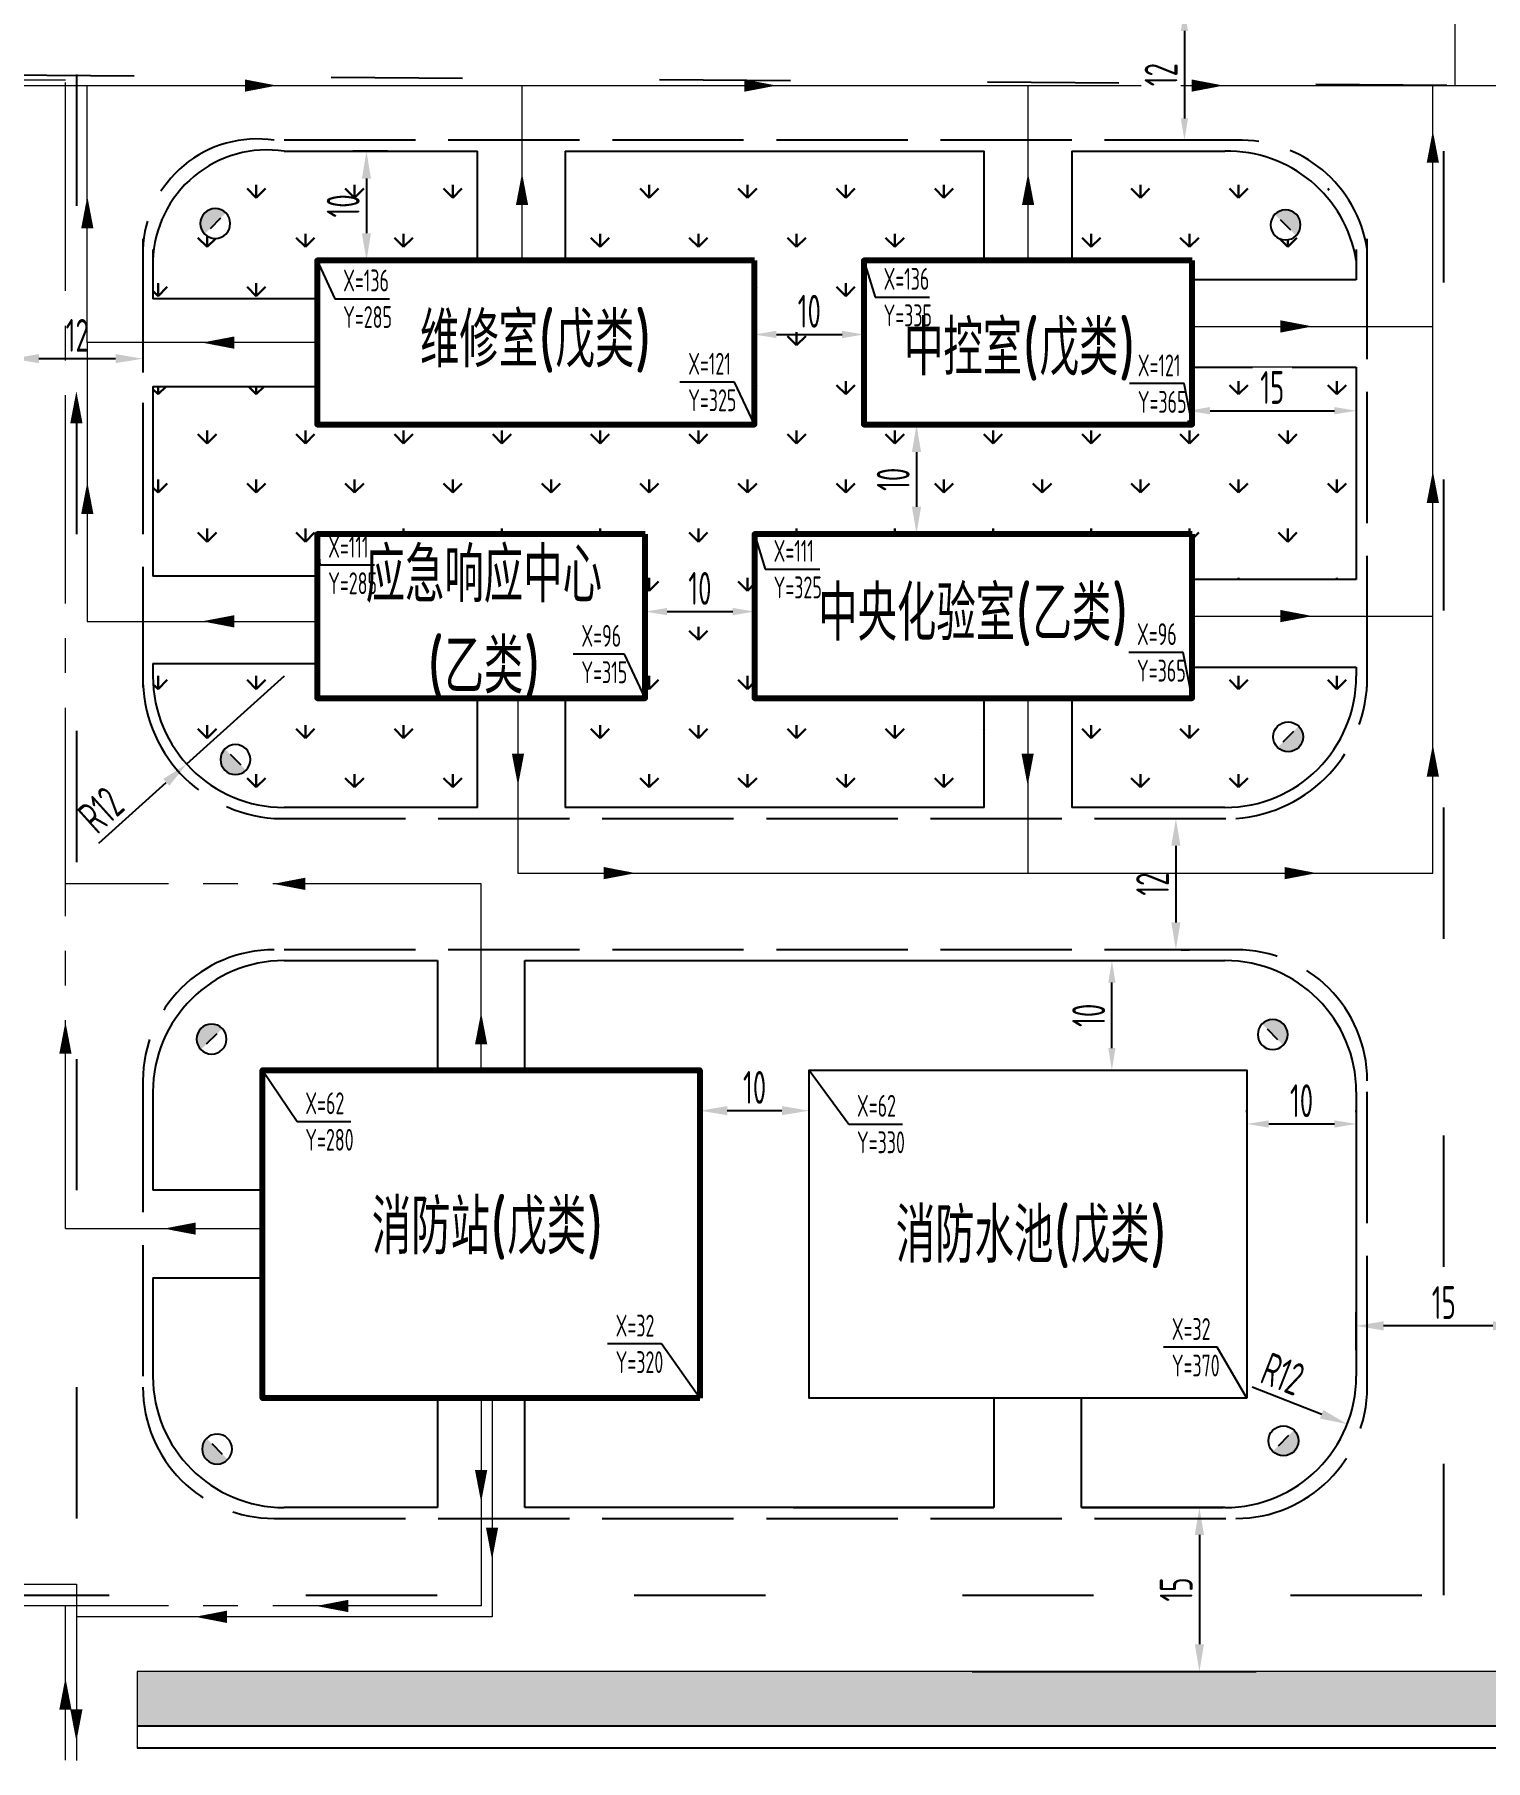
# Model space of a CAD drawing. Header units: millimetres. Extents: x 726 to 1568, y 625 to 1220.
# Drawn here: x 1152.1 to 1284.7, y 853.8 to 1011.6 of the extents above; entities that cross this region are included whole.
import ezdxf

# ---------------------------------------------------------------- set-up
doc = ezdxf.new("R2010")
doc.units = ezdxf.units.MM
for name, pattern in [('ACAD_ISO02W100', [15, 12, -3]), ('ACAD_ISO03W100', [30, 12, -18]), ('CENTER2', [28.575, 19.05, -3.175, 3.175, -3.175])]:
    doc.linetypes.add(name, pattern=pattern)
for name, color, linetype, lineweight in [('2-文本', 7, 'Continuous', 25), ('围墙', 204, 'Continuous', 25), ('图框与标题栏', 7, 'Continuous', 25), ('坐标标注', 7, 'Continuous', 25), ('建筑外围', 7, 'Continuous', 20), ('建筑设施', 134, 'Continuous', 80), ('水池', 5, 'Continuous', 25), ('消防设施', 10, 'Continuous', 25), ('消防路线', 30, 'CENTER2', 20), ('绿化', 82, 'Continuous', 30), ('路中心线', 40, 'ACAD_ISO03W100', 25), ('逃生路线', 2, 'Continuous', 20), ('道路线', 7, 'ACAD_ISO02W100', 25), ('防火堤', 13, 'Continuous', 80)]:
    doc.layers.add(name, color=color, linetype=linetype, lineweight=lineweight)
doc.layers.add('文字', color=7, linetype='Continuous')
doc.styles.add('3-gbcbig', font='gbenor.shx', dxfattribs={"width": 0.7, "height": 3, "bigfont": 'gbcbig.shx'})
doc.styles.add('文字说明5', font='gbenor.shx', dxfattribs={"height": 5, "bigfont": 'gbcbig.shx'})
doc.styles.add('标识文字5', font='gbenor.shx', dxfattribs={"height": 5, "bigfont": 'gbcbig.shx'})
doc.dimstyles.new('gbcbig', dxfattribs={"dimtxt": 3, "dimasz": 2.5, "dimexe": 1.25, "dimexo": 0.625, "dimtad": 1, "dimdec": 0, "dimtxsty": '3-gbcbig', "dimcen": 2.5, "dimclrt": 256, "dimadec": 0, "dimazin": 0, "dimtfac": 1, "dimtdec": 0, "dimtmove": 0, "dimatfit": 3, "dimfxl": 0, "dimarcsym": 0})

# ---------------------------------------------------------------- blocks, each defined once
blk = doc.blocks.new('*D15')
at = {"layer": 'Defpoints', "color": 0, "lineweight": 25, "transparency": 16777216}
for p in [(1212.91, 913.24), (1212.91, 912.32), (1222.91, 912.32)]:
    blk.add_point(p, dxfattribs=at)
at = {"layer": '图框与标题栏', "color": 0, "lineweight": -2, "transparency": 16777216}
for p, q in [((1212.91, 912.94), (1212.91, 914.49)), ((1222.91, 912.94), (1222.91, 914.49)), ((1220.41, 913.24), (1215.41, 913.24))]:
    blk.add_line(p, q, dxfattribs=at)
at = {"layer": '图框与标题栏', "color": 0, "lineweight": 25, "transparency": 16777216}
for points in [[(1215.41, 913.66), (1215.41, 912.83), (1212.91, 913.24)], [(1220.41, 913.66), (1220.41, 912.83), (1222.91, 913.24)]]:
    blk.add_solid(points, dxfattribs=at)
at = {"layer": '图框与标题栏', "transparency": 16777216, "insert": (1217.91, 915.37), "char_height": 3, "attachment_point": 5, "style": '3-gbcbig'}
blk.add_mtext('10', dxfattribs=at)
blk = doc.blocks.new('*D19')
at = {"layer": 'Defpoints', "color": 0, "lineweight": 25, "transparency": 16777216}
for p in [(1255.53, 939.96), (1256.26, 927.96), (1256.42, 927.96)]:
    blk.add_point(p, dxfattribs=at)
at = {"layer": '图框与标题栏', "color": 0, "lineweight": -2, "transparency": 16777216}
for p, q in [((1256.16, 939.96), (1257.67, 939.96)), ((1256.42, 937.46), (1256.42, 930.46)), ((1256.89, 927.96), (1257.67, 927.96))]:
    blk.add_line(p, q, dxfattribs=at)
at = {"layer": '图框与标题栏', "color": 0, "lineweight": 25, "transparency": 16777216}
for points in [[(1256, 937.46), (1256.84, 937.46), (1256.42, 939.96)], [(1256, 930.46), (1256.84, 930.46), (1256.42, 927.96)]]:
    blk.add_solid(points, dxfattribs=at)
at = {"layer": '图框与标题栏', "transparency": 16777216, "insert": (1254.29, 933.96), "char_height": 3, "attachment_point": 5, "rotation": 90, "style": '3-gbcbig'}
blk.add_mtext('12', dxfattribs=at)
blk = doc.blocks.new('*D22')
at = {"layer": 'Defpoints', "color": 0, "lineweight": 25, "transparency": 16777216}
for p in [(1232.71, 975.96), (1232.71, 965.96), (1232.71, 965.96)]:
    blk.add_point(p, dxfattribs=at)
at = {"layer": '文字', "color": 0, "lineweight": -2, "transparency": 16777216}
for p, q in [((1232.08, 975.96), (1231.46, 975.96)), ((1232.71, 973.46), (1232.71, 968.46)), ((1232.08, 965.96), (1231.46, 965.96))]:
    blk.add_line(p, q, dxfattribs=at)
at = {"layer": '文字', "color": 0, "lineweight": 25, "transparency": 16777216}
for points in [[(1232.29, 973.46), (1233.13, 973.46), (1232.71, 975.96)], [(1232.29, 968.46), (1233.13, 968.46), (1232.71, 965.96)]]:
    blk.add_solid(points, dxfattribs=at)
at = {"layer": '文字', "transparency": 16777216, "insert": (1230.58, 970.96), "char_height": 3, "attachment_point": 5, "rotation": 90, "style": '3-gbcbig'}
blk.add_mtext('10', dxfattribs=at)
blk = doc.blocks.new('*D23')
at = {"layer": 'Defpoints', "color": 0, "lineweight": 25, "transparency": 16777216}
for p in [(1161.99, 990.15), (1149.99, 988.49), (1149.99, 981.99)]:
    blk.add_point(p, dxfattribs=at)
at = {"layer": '图框与标题栏', "color": 0, "lineweight": -2, "transparency": 16777216}
for p, q in [((1161.99, 989.53), (1161.99, 980.74)), ((1149.99, 987.86), (1149.99, 980.74)), ((1159.49, 981.99), (1152.49, 981.99))]:
    blk.add_line(p, q, dxfattribs=at)
at = {"layer": '图框与标题栏', "color": 0, "lineweight": 25, "transparency": 16777216}
for points in [[(1152.49, 982.41), (1152.49, 981.58), (1149.99, 981.99)], [(1159.49, 982.41), (1159.49, 981.58), (1161.99, 981.99)]]:
    blk.add_solid(points, dxfattribs=at)
at = {"layer": '图框与标题栏', "transparency": 16777216, "insert": (1155.99, 984.12), "char_height": 3, "attachment_point": 5, "style": '3-gbcbig'}
blk.add_mtext('12', dxfattribs=at)
blk = doc.blocks.new('*D24')
at = {"layer": 'Defpoints', "color": 0, "lineweight": 25, "transparency": 16777216}
for p in [(1257.46, 876.96), (1257.46, 861.96), (1258.57, 861.96)]:
    blk.add_point(p, dxfattribs=at)
at = {"layer": '图框与标题栏', "color": 0, "lineweight": -2, "transparency": 16777216}
for p, q in [((1258.08, 876.96), (1259.82, 876.96)), ((1258.57, 874.46), (1258.57, 864.46)), ((1258.08, 861.96), (1259.82, 861.96))]:
    blk.add_line(p, q, dxfattribs=at)
at = {"layer": '图框与标题栏', "color": 0, "lineweight": 25, "transparency": 16777216}
for points in [[(1258.15, 874.46), (1258.99, 874.46), (1258.57, 876.96)], [(1258.15, 864.46), (1258.99, 864.46), (1258.57, 861.96)]]:
    blk.add_solid(points, dxfattribs=at)
at = {"layer": '图框与标题栏', "transparency": 16777216, "insert": (1256.45, 869.46), "char_height": 3, "attachment_point": 5, "rotation": 90, "style": '3-gbcbig'}
blk.add_mtext('15', dxfattribs=at)
blk = doc.blocks.new('*D25')
at = {"layer": 'Defpoints', "color": 0, "lineweight": 25, "transparency": 16777216}
for p in [(1184.99, 1000.96), (1182.43, 990.96), (1184.99, 990.96)]:
    blk.add_point(p, dxfattribs=at)
at = {"layer": '图框与标题栏', "color": 0, "lineweight": -2, "transparency": 16777216}
for p, q in [((1184.36, 1000.96), (1181.18, 1000.96)), ((1182.43, 998.46), (1182.43, 993.46)), ((1184.36, 990.96), (1181.18, 990.96))]:
    blk.add_line(p, q, dxfattribs=at)
at = {"layer": '图框与标题栏', "color": 0, "lineweight": 25, "transparency": 16777216}
for points in [[(1182.01, 998.46), (1182.84, 998.46), (1182.43, 1000.96)], [(1182.01, 993.46), (1182.84, 993.46), (1182.43, 990.96)]]:
    blk.add_solid(points, dxfattribs=at)
at = {"layer": '图框与标题栏', "transparency": 16777216, "insert": (1180.3, 995.96), "char_height": 3, "attachment_point": 5, "rotation": 90, "style": '3-gbcbig'}
blk.add_mtext('10', dxfattribs=at)
blk = doc.blocks.new('*D38')
at = {"layer": 'Defpoints', "color": 0, "lineweight": 25, "transparency": 16777216}
for p in [(1272.91, 893.57), (1272.91, 890.71), (1287.91, 878.67)]:
    blk.add_point(p, dxfattribs=at)
at = {"layer": '建筑外围', "color": 0, "lineweight": -2, "transparency": 16777216}
for p, q in [((1272.91, 891.34), (1272.91, 894.82)), ((1287.91, 879.3), (1287.91, 894.82)), ((1285.41, 893.57), (1275.41, 893.57))]:
    blk.add_line(p, q, dxfattribs=at)
at = {"layer": '建筑外围', "color": 0, "lineweight": 25, "transparency": 16777216}
for points in [[(1275.41, 893.99), (1275.41, 893.15), (1272.91, 893.57)], [(1285.41, 893.99), (1285.41, 893.15), (1287.91, 893.57)]]:
    blk.add_solid(points, dxfattribs=at)
at = {"layer": '建筑外围', "transparency": 16777216, "insert": (1280.91, 895.7), "char_height": 3, "attachment_point": 5, "style": '3-gbcbig'}
blk.add_mtext('15', dxfattribs=at)
blk = doc.blocks.new('firemark')
at = {"layer": '消防设施'}
blk.add_hatch(color=256, dxfattribs=at).paths.add_polyline_path([(1443.56, 942.55, 0.199962), (1443.97, 941.57), (1444.93, 942.55), (1445.9, 943.52, 0.666719)])
blk.add_line((1444.45, 942.06), (1445.41, 943.03), dxfattribs=at)
blk.add_circle((1444.93, 942.55), 1.37, dxfattribs=at)
blk = doc.blocks.new('arrow')
at = {"layer": '消防路线'}
blk.add_lwpolyline([(1414.48, 875.5, 1.12, 0, 0), (1411.56, 875.5, 0, 0, 0)], format="xyseb", dxfattribs=at)
blk = doc.blocks.new('arrow2')
at = {"layer": '逃生路线'}
blk.add_lwpolyline([(1413.29, 1013.06, 1.12, 0, 0), (1410.36, 1013.06, 0, 0, 0)], format="xyseb", dxfattribs=at)
blk = doc.blocks.new('*D50')
at = {"layer": 'Defpoints', "color": 0, "lineweight": 25, "transparency": 16777216}
for p in [(1260.91, 888.96), (1272.08, 884.58)]:
    blk.add_point(p, dxfattribs=at)
at = {"layer": '图框与标题栏', "color": 0, "lineweight": -2, "transparency": 16777216}
blk.add_line((1263.39, 887.99), (1269.75, 885.49), dxfattribs=at)
at = {"layer": '图框与标题栏', "color": 0, "lineweight": 25, "transparency": 16777216}
blk.add_solid([(1269.9, 885.88), (1269.6, 885.1), (1272.08, 884.58)], dxfattribs=at)
at = {"layer": '图框与标题栏', "transparency": 16777216, "insert": (1266.19, 889.17), "char_height": 3, "attachment_point": 5, "rotation": 338.568, "style": '3-gbcbig'}
blk.add_mtext('R12', dxfattribs=at)
blk = doc.blocks.new('*D51')
at = {"layer": 'Defpoints', "color": 0, "lineweight": 25, "transparency": 16777216}
for p in [(1174.91, 952.96), (1165.99, 944.93)]:
    blk.add_point(p, dxfattribs=at)
at = {"layer": '图框与标题栏', "color": 0, "lineweight": -2, "transparency": 16777216}
for p, q in [((1174.91, 952.96), (1165.99, 944.93)), ((1157.96, 937.71), (1164.13, 943.26))]:
    blk.add_line(p, q, dxfattribs=at)
at = {"layer": '图框与标题栏', "color": 0, "lineweight": 25, "transparency": 16777216}
blk.add_solid([(1163.85, 943.57), (1164.41, 942.95), (1165.99, 944.93)], dxfattribs=at)
at = {"layer": '图框与标题栏', "transparency": 16777216, "insert": (1158.15, 940.73), "char_height": 3, "attachment_point": 5, "rotation": 41.9899, "style": '3-gbcbig'}
blk.add_mtext('R12', dxfattribs=at)
blk = doc.blocks.new('*U96')
at = {"color": 0, "lineweight": 25}
blk.add_line((0, 0), (4.99, 0), dxfattribs=at)
at = {"lineweight": 25, "char_height": 2, "style": '3-gbcbig'}
for s, insert, attachment_point in [(' X=136', (0, 0.67), 7), (' Y=285', (0, -0.67), 1)]:
    blk.add_mtext(s, dxfattribs=dict(at, insert=insert, attachment_point=attachment_point))
blk = doc.blocks.new('*U97')
at = {"color": 0, "lineweight": 25}
blk.add_line((0, 0), (-4.99, 0), dxfattribs=at)
at = {"lineweight": 25, "char_height": 2, "style": '3-gbcbig'}
for s, insert, attachment_point in [(' X=121', (-4.99, 0.67), 7), (' Y=325', (-4.99, -0.67), 1)]:
    blk.add_mtext(s, dxfattribs=dict(at, insert=insert, attachment_point=attachment_point))
blk = doc.blocks.new('*U98')
at = {"color": 0, "lineweight": 25}
blk.add_line((0, 0), (4.96, 0), dxfattribs=at)
at = {"lineweight": 25, "char_height": 2, "style": '3-gbcbig'}
for s, insert, attachment_point in [(' X=136', (0, 0.67), 7), (' Y=335', (0, -0.67), 1)]:
    blk.add_mtext(s, dxfattribs=dict(at, insert=insert, attachment_point=attachment_point))
blk = doc.blocks.new('*U99')
at = {"color": 0, "lineweight": 25}
blk.add_line((0, 0), (-4.99, 0), dxfattribs=at)
at = {"lineweight": 25, "char_height": 2, "style": '3-gbcbig'}
for s, insert, attachment_point in [(' X=121', (-4.99, 0.67), 7), (' Y=365', (-4.99, -0.67), 1)]:
    blk.add_mtext(s, dxfattribs=dict(at, insert=insert, attachment_point=attachment_point))
blk = doc.blocks.new('*U100')
at = {"color": 0, "lineweight": 25}
blk.add_line((0, 0), (4.99, 0), dxfattribs=at)
at = {"lineweight": 25, "char_height": 2, "style": '3-gbcbig'}
for s, insert, attachment_point in [(' X=111', (0, 0.67), 7), (' Y=325', (0, -0.67), 1)]:
    blk.add_mtext(s, dxfattribs=dict(at, insert=insert, attachment_point=attachment_point))
blk = doc.blocks.new('*U101')
at = {"color": 0, "lineweight": 25}
blk.add_line((0, 0), (-4.99, 0), dxfattribs=at)
at = {"lineweight": 25, "char_height": 2, "style": '3-gbcbig'}
for s, insert, attachment_point in [(' X=96', (-4.99, 0.67), 7), (' Y=365', (-4.99, -0.67), 1)]:
    blk.add_mtext(s, dxfattribs=dict(at, insert=insert, attachment_point=attachment_point))
blk = doc.blocks.new('*U102')
at = {"color": 0, "lineweight": 25}
blk.add_line((0, 0), (4.99, 0), dxfattribs=at)
at = {"lineweight": 25, "char_height": 2, "style": '3-gbcbig'}
for s, insert, attachment_point in [(' X=111', (0, 0.67), 7), (' Y=285', (0, -0.67), 1)]:
    blk.add_mtext(s, dxfattribs=dict(at, insert=insert, attachment_point=attachment_point))
blk = doc.blocks.new('*U103')
at = {"color": 0, "lineweight": 25}
blk.add_line((0, 0), (-4.71, 0), dxfattribs=at)
at = {"lineweight": 25, "char_height": 2, "style": '3-gbcbig'}
for s, insert, attachment_point in [(' X=96', (-4.71, 0.67), 7), (' Y=315', (-4.71, -0.67), 1)]:
    blk.add_mtext(s, dxfattribs=dict(at, insert=insert, attachment_point=attachment_point))
blk = doc.blocks.new('*U104')
at = {"color": 0, "lineweight": 25}
blk.add_line((0, 0), (4.91, 0), dxfattribs=at)
at = {"lineweight": 25, "char_height": 2, "style": '3-gbcbig'}
for s, insert, attachment_point in [(' X=62', (0, 0.67), 7), (' Y=280', (0, -0.67), 1)]:
    blk.add_mtext(s, dxfattribs=dict(at, insert=insert, attachment_point=attachment_point))
blk = doc.blocks.new('*U105')
at = {"color": 0, "lineweight": 25}
blk.add_line((0, 0), (-4.94, 0), dxfattribs=at)
at = {"lineweight": 25, "char_height": 2, "style": '3-gbcbig'}
for s, insert, attachment_point in [(' X=32', (-4.94, 0.67), 7), (' Y=320', (-4.94, -0.67), 1)]:
    blk.add_mtext(s, dxfattribs=dict(at, insert=insert, attachment_point=attachment_point))
blk = doc.blocks.new('*U106')
at = {"color": 0, "lineweight": 25}
blk.add_line((0, 0), (4.91, 0), dxfattribs=at)
at = {"lineweight": 25, "char_height": 2, "style": '3-gbcbig'}
for s, insert, attachment_point in [(' X=62', (0, 0.67), 7), (' Y=330', (0, -0.67), 1)]:
    blk.add_mtext(s, dxfattribs=dict(at, insert=insert, attachment_point=attachment_point))
blk = doc.blocks.new('*U107')
at = {"color": 0, "lineweight": 25}
blk.add_line((0, 0), (-4.91, 0), dxfattribs=at)
at = {"lineweight": 25, "char_height": 2, "style": '3-gbcbig'}
for s, insert, attachment_point in [(' X=32', (-4.91, 0.67), 7), (' Y=370', (-4.91, -0.67), 1)]:
    blk.add_mtext(s, dxfattribs=dict(at, insert=insert, attachment_point=attachment_point))
blk = doc.blocks.new('*D321')
at = {"layer": '2-文本', "color": 0, "lineweight": -2, "transparency": 16777216}
for p, q in [((1249.2, 926.96), (1251.82, 926.96)), ((1250.57, 918.96), (1250.57, 924.96)), ((1249.2, 916.96), (1251.82, 916.96))]:
    blk.add_line(p, q, dxfattribs=at)
at = {"layer": '2-文本', "color": 0, "lineweight": 25, "transparency": 16777216}
for points in [[(1250.24, 924.96), (1250.9, 924.96), (1250.57, 926.96)], [(1250.24, 918.96), (1250.9, 918.96), (1250.57, 916.96)]]:
    blk.add_solid(points, dxfattribs=at)
at = {"layer": 'Defpoints', "color": 0, "lineweight": 25, "transparency": 16777216}
for p in [(1247.7, 926.96), (1250.57, 926.96), (1247.7, 916.96)]:
    blk.add_point(p, dxfattribs=at)
at = {"layer": '2-文本', "lineweight": 25, "transparency": 16777216, "insert": (1248.45, 921.96), "char_height": 3, "attachment_point": 5, "rotation": 90, "style": '3-gbcbig', "bg_fill": 3, "box_fill_scale": 1.1, "bg_fill_color": 256, "bg_fill_true_color": 13158600, "bg_fill_transparency": 0}
blk.add_mtext('10', dxfattribs=at)
blk = doc.blocks.new('_None')
blk = doc.blocks.new('*D322')
at = {"layer": '2-文本', "color": 0, "lineweight": -2, "transparency": 16777216}
for p, q in [((1262.91, 913.11), (1262.91, 913.28)), ((1272.91, 913.11), (1272.91, 913.28)), ((1264.91, 912.03), (1270.91, 912.03))]:
    blk.add_line(p, q, dxfattribs=at)
at = {"layer": '2-文本', "color": 0, "lineweight": 25, "transparency": 16777216}
for points in [[(1264.91, 912.36), (1264.91, 911.69), (1262.91, 912.03)], [(1270.91, 912.36), (1270.91, 911.69), (1272.91, 912.03)]]:
    blk.add_solid(points, dxfattribs=at)
at = {"layer": 'Defpoints', "color": 0, "lineweight": 25, "transparency": 16777216}
for p in [(1262.91, 911.61), (1272.91, 912.03), (1272.91, 911.61)]:
    blk.add_point(p, dxfattribs=at)
at = {"layer": '2-文本', "lineweight": 25, "transparency": 16777216, "insert": (1267.91, 914.15), "char_height": 3, "attachment_point": 5, "style": '3-gbcbig', "bg_fill": 3, "box_fill_scale": 1.1, "bg_fill_color": 256, "bg_fill_true_color": 13158600, "bg_fill_transparency": 0}
blk.add_mtext('10', dxfattribs=at)
blk = doc.blocks.new('*D323')
at = {"layer": '2-文本', "color": 0, "lineweight": -2, "transparency": 16777216}
for p, q in [((1256.3, 1013.96), (1255.95, 1013.96)), ((1257.2, 1011.96), (1257.2, 1003.96)), ((1256.3, 1001.96), (1255.95, 1001.96))]:
    blk.add_line(p, q, dxfattribs=at)
at = {"layer": '2-文本', "color": 0, "lineweight": 25, "transparency": 16777216}
for points in [[(1256.87, 1011.96), (1257.53, 1011.96), (1257.2, 1013.96)], [(1256.87, 1003.96), (1257.53, 1003.96), (1257.2, 1001.96)]]:
    blk.add_solid(points, dxfattribs=at)
at = {"layer": 'Defpoints', "color": 0, "lineweight": 25, "transparency": 16777216}
for p in [(1257.8, 1013.96), (1257.2, 1001.96), (1257.8, 1001.96)]:
    blk.add_point(p, dxfattribs=at)
at = {"layer": '2-文本', "lineweight": 25, "transparency": 16777216, "insert": (1255.07, 1007.96), "char_height": 3, "attachment_point": 5, "rotation": 90, "style": '3-gbcbig', "bg_fill": 3, "box_fill_scale": 1.1, "bg_fill_color": 256, "bg_fill_true_color": 13158600, "bg_fill_transparency": 0}
blk.add_mtext('12', dxfattribs=at)
blk = doc.blocks.new('*D336')
at = {"layer": '2-文本', "color": 0, "lineweight": -2, "transparency": 16777216}
for p, q in [((1217.91, 984.96), (1217.91, 985.45)), ((1227.91, 984.96), (1227.91, 985.45)), ((1219.91, 984.2), (1225.91, 984.2))]:
    blk.add_line(p, q, dxfattribs=at)
at = {"layer": '2-文本', "color": 0, "lineweight": 25, "transparency": 16777216}
for points in [[(1219.91, 984.54), (1219.91, 983.87), (1217.91, 984.2)], [(1225.91, 984.54), (1225.91, 983.87), (1227.91, 984.2)]]:
    blk.add_solid(points, dxfattribs=at)
at = {"layer": 'Defpoints', "color": 0, "lineweight": 25, "transparency": 16777216}
for p in [(1217.91, 983.46), (1227.91, 984.2), (1227.91, 983.46)]:
    blk.add_point(p, dxfattribs=at)
at = {"layer": '2-文本', "lineweight": 25, "transparency": 16777216, "insert": (1222.91, 986.33), "char_height": 3, "attachment_point": 5, "style": '3-gbcbig', "bg_fill": 3, "box_fill_scale": 1.1, "bg_fill_color": 256, "bg_fill_true_color": 13158600, "bg_fill_transparency": 0}
blk.add_mtext('10', dxfattribs=at)
blk = doc.blocks.new('*D337')
at = {"layer": '2-文本', "color": 0, "lineweight": -2, "transparency": 16777216}
for p, q in [((1207.91, 959.96), (1207.91, 960.12)), ((1217.91, 959.96), (1217.91, 960.12)), ((1209.91, 958.87), (1215.91, 958.87))]:
    blk.add_line(p, q, dxfattribs=at)
at = {"layer": '2-文本', "color": 0, "lineweight": 25, "transparency": 16777216}
for points in [[(1209.91, 959.2), (1209.91, 958.54), (1207.91, 958.87)], [(1215.91, 959.2), (1215.91, 958.54), (1217.91, 958.87)]]:
    blk.add_solid(points, dxfattribs=at)
at = {"layer": 'Defpoints', "color": 0, "lineweight": 25, "transparency": 16777216}
for p in [(1207.91, 958.46), (1217.91, 958.87), (1217.91, 958.46)]:
    blk.add_point(p, dxfattribs=at)
at = {"layer": '2-文本', "lineweight": 25, "transparency": 16777216, "insert": (1212.91, 960.99), "char_height": 3, "attachment_point": 5, "style": '3-gbcbig', "bg_fill": 3, "box_fill_scale": 1.1, "bg_fill_color": 256, "bg_fill_true_color": 13158600, "bg_fill_transparency": 0}
blk.add_mtext('10', dxfattribs=at)
blk = doc.blocks.new('*D338')
at = {"layer": '2-文本', "color": 0, "lineweight": -2, "transparency": 16777216}
for p, q in [((1259.54, 977.23), (1270.91, 977.23)), ((1257.54, 976.34), (1257.54, 975.98)), ((1272.91, 976.34), (1272.91, 975.98))]:
    blk.add_line(p, q, dxfattribs=at)
at = {"layer": '2-文本', "color": 0, "lineweight": 25, "transparency": 16777216}
for points in [[(1259.54, 977.57), (1259.54, 976.9), (1257.54, 977.23)], [(1270.91, 977.57), (1270.91, 976.9), (1272.91, 977.23)]]:
    blk.add_solid(points, dxfattribs=at)
at = {"layer": 'Defpoints', "color": 0, "lineweight": 25, "transparency": 16777216}
for p in [(1257.54, 977.84), (1272.91, 977.84), (1272.91, 977.23)]:
    blk.add_point(p, dxfattribs=at)
at = {"layer": '2-文本', "lineweight": 25, "transparency": 16777216, "insert": (1265.23, 979.36), "char_height": 3, "attachment_point": 5, "style": '3-gbcbig', "bg_fill": 3, "box_fill_scale": 1.1, "bg_fill_color": 256, "bg_fill_true_color": 13158600, "bg_fill_transparency": 0}
blk.add_mtext('15', dxfattribs=at)

msp = doc.modelspace()

# ---------------------------------------------------------------- hatches: boundary and pattern name
at = {"layer": '消防设施'}
for points in [[(1268.05, 947.42, 0.199962), (1267.65, 948.4), (1266.68, 947.42), (1265.72, 946.45, 0.666719)], [(1267.62, 883.06, 0.199962), (1267.21, 884.03), (1266.25, 883.06), (1265.28, 882.09, 0.666719)]]:
    msp.add_hatch(color=256, dxfattribs=at).paths.add_polyline_path(points)
at = {"layer": '绿化'}
h = msp.add_hatch(dxfattribs=at)
h.set_pattern_fill('GRASS', color=256, scale=0.15)
h.set_pattern_definition([(90, (-57.9417, 17.8416), (-2.694077, 2.694077), [0.714375, -4.673779]), (45, (-57.9417, 17.8416), (-2.694077, 2.694077), [0.714375, -3.095625]), (135, (-57.9417, 17.8416), (-2.694077, -2.694077), [0.714375, -3.095625])])
h.paths.add_polyline_path([(1292.91, 1109.96), (1161.91, 1109.96), (1161.91, 1104.96), (1287.91, 1104.96), (1287.91, 1013.96), (1289.52, 1013.96), (1289.52, 1018.96), (1292.91, 1018.96)])
h.paths.add_polyline_path([(1287.91, 861.96), (1161.47, 861.96), (1161.47, 856.96), (1292.91, 856.96), (1292.91, 1001.96), (1287.91, 1001.96)])
h.paths.add_polyline_path([(1149.91, 1104.96), (1149.91, 1106.96), (1144.52, 1106.96), (1144.52, 1109.96), (894.9, 1109.96), (894.9, 1019.19), (898.34, 1019.19), (898.34, 1013.36), (899.9, 1013.36), (899.9, 1104.96)])
h.paths.add_polyline_path([(899.9, 1002.45), (894.9, 1002.45), (894.9, 856.96), (1028.64, 856.96), (1028.64, 860.8), (1034.08, 860.8), (1034.08, 861.96), (899.9, 861.96)])
h.paths.add_polyline_path([(1046.07, 861.96), (1046.07, 856.96), (1144.03, 856.96), (1144.03, 860.8), (1149.47, 860.8), (1149.47, 861.96)])
h.paths.add_polyline_path([(1287.42, 1014.09), (1294.87, 1014.09), (1294.87, 1018.54), (1287.42, 1018.54)], flags=9)
h.paths.add_polyline_path([(1141.95, 1107.22), (1149.4, 1107.22), (1149.4, 1111.67), (1141.95, 1111.67)], flags=9)
h.paths.add_polyline_path([(1026.69, 855.68), (1034.15, 855.68), (1034.15, 860.13), (1026.69, 860.13)], flags=9)
h.paths.add_polyline_path([(1142.09, 855.68), (1149.54, 855.68), (1149.54, 860.13), (1142.09, 860.13)], flags=9)
h = msp.add_hatch(dxfattribs=at)
h.set_pattern_fill('GRASS', color=256, scale=0.25)
h.set_pattern_definition([(90, (-57.9417, 17.8416), (-4.490128, 4.490128), [1.190625, -7.78963]), (45, (-57.942, 17.8416), (-4.490128, 4.490128), [1.190625, -5.159375]), (135, (-57.942, 17.8416), (-4.490128, -4.490128), [1.190625, -5.159375])])
h.paths.add_polyline_path([(1246.91, 1000.96), (1260.91, 1000.96, -0.450014), (1272.91, 990.96), (1272.91, 989.21), (1257.91, 989.21), (1257.91, 990.96), (1246.91, 990.96)])
h.paths.add_polyline_path([(1267.82, 994.22, 1), (1265.08, 994.22, 1)], flags=16)
h.paths.add_polyline_path([(1200.59, 1000.96), (1238.91, 1000.96), (1238.91, 990.96), (1227.91, 990.96), (1227.91, 975.96), (1257.91, 975.96), (1257.91, 981.21), (1272.91, 981.21), (1272.91, 970.46), (1272.91, 961.8), (1257.91, 961.8), (1257.91, 965.96), (1217.91, 965.96), (1217.91, 950.96), (1238.91, 950.96), (1238.91, 940.96), (1200.59, 940.96), (1200.59, 950.96), (1207.91, 950.96), (1207.91, 965.96), (1177.91, 965.96), (1177.91, 962.12), (1162.91, 962.12), (1162.91, 979.46), (1177.91, 979.46), (1177.91, 975.96), (1217.91, 975.96), (1217.91, 990.96), (1200.59, 990.96)])
h.paths.add_polyline_path([(1174.91, 1000.96), (1188.91, 1000.96), (1192.59, 1000.96), (1192.59, 990.96), (1177.91, 990.96), (1177.91, 987.46), (1162.91, 987.46), (1162.91, 990.96, -0.450014)])
h.paths.add_polyline_path([(1169.98, 994.35, 1), (1167.24, 994.35, 1)], flags=16)
h.paths.add_polyline_path([(1162.91, 953.68), (1162.91, 954.12), (1177.91, 954.12), (1177.91, 950.96), (1192.59, 950.96), (1192.59, 940.96), (1174.91, 940.96, -0.390984)])
h.paths.add_polyline_path([(1169.08, 945.34, 1), (1171.82, 945.34, 1)], flags=16)
h.paths.add_polyline_path([(1246.91, 950.96), (1257.91, 950.96), (1257.91, 953.8), (1272.91, 953.8), (1272.91, 953.68, -0.390984), (1260.91, 940.96), (1246.91, 940.96)])
h.paths.add_polyline_path([(1265.31, 947.42, 1), (1268.05, 947.42, 1)], flags=16)

# ---------------------------------------------------------------- linework, layer by layer
at = {"layer": '围墙'}
for p, q in [((1292.91, 856.96), (1161.47, 856.96)), ((1294.91, 854.96), (1161.47, 854.96))]:
    msp.add_line(p, q, dxfattribs=at)
at = {"layer": '图框与标题栏'}
for p, q in [((1174.91, 1000.96), (1188.91, 1000.96)), ((1187.77, 1000.96), (1192.59, 1000.96)), ((1192.59, 990.96), (1192.59, 1000.96)), ((1200.59, 1000.96), (1200.59, 990.96)), ((1200.59, 1000.96), (1238.91, 1000.96)), ((1238.91, 990.96), (1238.91, 1000.96)), ((1246.91, 1000.96), (1260.91, 1000.96)), ((1246.91, 1000.96), (1246.91, 990.96)), ((1162.91, 991.96), (1162.91, 987.46)), ((1272.91, 991.96), (1272.91, 989.21)), ((1272.91, 989.21), (1257.91, 989.21)), ((1177.91, 987.46), (1162.91, 987.46)), ((1257.91, 981.21), (1272.91, 981.21)), ((1272.91, 981.21), (1272.91, 970.46)), ((1162.91, 979.46), (1177.91, 979.46)), ((1162.91, 979.46), (1162.91, 962.12)), ((1197.91, 975.96), (1177.91, 975.96)), ((1272.91, 970.46), (1272.91, 961.8)), ((1177.91, 962.12), (1162.91, 962.12)), ((1272.91, 961.8), (1257.91, 961.8)), ((1162.91, 954.12), (1177.91, 954.12)), ((1162.91, 954.12), (1162.91, 952.96)), ((1257.91, 953.8), (1272.91, 953.8)), ((1272.91, 953.8), (1272.91, 952.96)), ((1192.59, 940.96), (1192.59, 950.96)), ((1200.59, 950.96), (1200.59, 940.96)), ((1237.91, 950.96), (1217.91, 950.96)), ((1238.91, 940.96), (1238.91, 950.96)), ((1246.91, 950.96), (1246.91, 940.96)), ((1192.59, 940.96), (1174.91, 940.96)), ((1238.91, 940.96), (1200.59, 940.96)), ((1260.91, 940.96), (1246.91, 940.96)), ((1174.91, 926.96), (1188.91, 926.96)), ((1188.91, 926.96), (1188.91, 916.96)), ((1196.91, 916.96), (1196.91, 926.96)), ((1196.91, 926.96), (1260.91, 926.96)), ((1162.91, 914.96), (1162.91, 905.96)), ((1272.91, 914.96), (1272.91, 888.96)), ((1172.91, 905.96), (1162.91, 905.96)), ((1162.91, 897.96), (1172.91, 897.96)), ((1162.91, 897.96), (1162.91, 888.96)), ((1188.91, 886.96), (1188.91, 876.96)), ((1196.91, 876.96), (1196.91, 886.96)), ((1239.79, 886.96), (1239.79, 876.96)), ((1247.79, 876.96), (1247.79, 886.96)), ((1188.91, 876.96), (1174.9, 876.96)), ((1239.79, 876.96), (1196.91, 876.96)), ((1221.45, 876.96), (1239.79, 876.96)), ((1260.91, 876.96), (1247.79, 876.96)), ((1247.79, 876.96), (1260.75, 876.96)), ((1237.79, 861.96), (1263.75, 861.96))]:
    msp.add_line(p, q, dxfattribs=at)
for centre, radius, start, end in [((1173.34, 990.64), 10.44, 81.3488, 178.2624), ((1261.17, 989.08), 11.88, 9.1094, 91.2794), ((1174.91, 952.96), 12, 180, 270), ((1260.91, 952.96), 12, 270, 0), ((1174.91, 914.96), 12, 90, 180), ((1260.91, 914.96), 12, 0, 90), ((1174.91, 888.96), 12, 180, 270), ((1260.91, 888.96), 12, 270, 0)]:
    msp.add_arc(centre, radius, start, end, dxfattribs=at)
at = {"layer": '建筑外围'}
for p, q in [((1287.91, 861.96), (1161.47, 861.96)), ((1161.47, 861.96), (1161.47, 854.96))]:
    msp.add_line(p, q, dxfattribs=at)
at = {"layer": '建筑设施'}
for points in [[(1217.91, 990.96), (1177.91, 990.96), (1177.91, 975.96), (1217.91, 975.96)], [(1257.91, 990.96), (1227.91, 990.96), (1227.91, 975.96), (1257.91, 975.96)], [(1207.91, 965.96), (1177.91, 965.96), (1177.91, 950.96), (1207.91, 950.96)], [(1257.91, 965.96), (1217.91, 965.96), (1217.91, 950.96), (1257.91, 950.96)]]:
    msp.add_lwpolyline(points, close=True, dxfattribs=at)
at = {"layer": '水池'}
msp.add_lwpolyline([(1262.91, 886.96), (1222.91, 886.96), (1222.91, 916.96), (1262.91, 916.96)], close=True, dxfattribs=at)
at = {"layer": '消防设施'}
for p, q in [((1267.16, 947.91), (1266.2, 946.94)), ((1266.73, 883.55), (1265.77, 882.57))]:
    msp.add_line(p, q, dxfattribs=at)
for centre in [(1266.68, 947.42), (1266.25, 883.06)]:
    msp.add_circle(centre, 1.37, dxfattribs=at)
at = {"layer": '消防路线'}
for p, q in [((1154.91, 1007.46), (918.44, 1007.46)), ((1154.91, 902.46), (1154.91, 1007.46)), ((1192.91, 933.98), (1154.91, 933.98)), ((1192.91, 916.96), (1192.91, 933.98)), ((1154.91, 902.46), (1172.91, 902.46)), ((1154.91, 853.86), (1154.91, 867.96))]:
    msp.add_line(p, q, dxfattribs=at)
msp.add_lwpolyline([(1192.91, 886.96), (1192.91, 867.96), (1038.91, 867.96), (1038.91, 1007.46)], dxfattribs=at)
at = {"layer": '路中心线'}
for p, q in [((1155.91, 1097.96), (1155.91, 868.96)), ((1280.91, 868.96), (1280.91, 1097.96)), ((1281.2, 1006.98), (885.89, 1009.76)), ((906.9, 868.96), (1280.91, 868.96))]:
    msp.add_line(p, q, dxfattribs=at)
at = {"layer": '逃生路线'}
for p, q in [((1281.91, 1037.46), (1281.91, 1006.96)), ((1078.15, 1006.96), (1296.03, 1006.96)), ((1156.91, 983.46), (1156.91, 1006.96)), ((1196.65, 990.96), (1196.65, 1006.96)), ((1242.91, 990.96), (1242.91, 1006.96)), ((1279.91, 958.46), (1279.91, 1006.96)), ((1257.91, 984.94), (1279.91, 984.94)), ((1177.91, 983.46), (1156.91, 983.46)), ((1156.91, 983.46), (1156.91, 957.97)), ((1156.91, 957.97), (1177.91, 957.97)), ((1257.91, 958.46), (1279.91, 958.46)), ((1279.91, 934.96), (1279.91, 958.46)), ((1196.28, 950.96), (1196.28, 934.96)), ((1242.88, 950.96), (1242.88, 934.96)), ((1196.28, 934.96), (1279.91, 934.96)), ((1193.91, 886.96), (1193.91, 866.97)), ((1119.85, 869.96), (1155.91, 869.96)), ((1155.91, 869.96), (1155.91, 853.83)), ((1193.91, 866.97), (1155.91, 866.97))]:
    msp.add_line(p, q, dxfattribs=at)
at = {"layer": '道路线'}
for p, q in [((1261.91, 1001.96), (1173.99, 1001.96)), ((1161.99, 992.96), (1161.99, 951.96)), ((1273.91, 951.96), (1273.91, 992.96)), ((1173.99, 939.96), (1261.91, 939.96)), ((1261.91, 927.96), (1173.99, 927.96)), ((1161.99, 915.96), (1161.99, 887.96)), ((1273.91, 887.96), (1273.91, 915.96)), ((1173.99, 875.96), (1261.91, 875.96))]:
    msp.add_line(p, q, dxfattribs=at)
for centre, radius, start, end in [((1172.42, 991.64), 10.44, 81.3488, 178.2624), ((1262.29, 990.22), 11.75, 8.5322, 91.8567), ((1174.88, 952.82), 12.89, 179.3708, 266.0479), ((1261.02, 952.82), 12.89, 273.9521, 0.6292), ((1173.99, 915.96), 12, 90, 180), ((1261.91, 915.96), 12, 0, 90), ((1173.99, 887.96), 12, 180, 270), ((1261.91, 887.96), 12, 270, 0)]:
    msp.add_arc(centre, radius, start, end, dxfattribs=at)
at = {"layer": '防火堤'}
msp.add_lwpolyline([(1212.91, 886.96), (1172.91, 886.96), (1172.91, 916.96), (1212.91, 916.96)], close=True, dxfattribs=at)

# ---------------------------------------------------------------- block references
at = {"layer": '坐标标注', "lineweight": 25}
for name, p in [('*U96', (1179.54, 987.47)), ('*U98', (1228.94, 987.62)), ('*U97', (1216.07, 979.86)), ('*U99', (1257.17, 979.71)), ('*U102', (1178.17, 963.13)), ('*U100', (1218.89, 962.75)), ('*U101', (1257.1, 955.14)), ('*U103', (1206.03, 954.99)), ('*U104', (1176.08, 912.25)), ('*U106', (1226.51, 912.02)), ('*U105', (1209.39, 891.92)), ('*U107', (1260.2, 891.61))]:
    msp.add_blockref(name, p, dxfattribs=at)
at = {"layer": '建筑外围', "xscale": -1}
for p, rotation in [((2111.16, 2439.28), 90), ((-274.48, 1887.89), 180), ((2110.82, 2364.72), 90), ((-276.16, 1824.86), 180)]:
    msp.add_blockref('firemark', p, dxfattribs=dict(at, rotation=rotation))
for p in [(2711.38, 51.67), (2710.2, -22.35)]:
    msp.add_blockref('firemark', p, dxfattribs=at)
at = {"layer": '消防路线', "xscale": -1}
for p, rotation in [((2031.41, 2390.57), 90), ((-237.65, 1809.48), 180), ((2030.41, 2332.93), 90), ((2068.41, 2333.78), 90), ((-247.65, 1777.96), 180), ((317.41, -534.1), 270), ((-233.72, 1743.46), 180), ((2030.41, 2272.96), 90)]:
    msp.add_blockref('arrow', p, dxfattribs=dict(at, rotation=rotation))
at = {"layer": '逃生路线', "xscale": -1}
for p in [(2584.6, -6.1), (2630.27, -6.1), (2671.14, -6.1), (2679.27, -28.12), (2679.27, -54.6), (2617.4, -78.1), (2679.65, -78.1)]:
    msp.add_blockref('arrow2', p, dxfattribs=at)
for p, rotation in [((2292.97, 2413.19), 90), ((2209.71, 2409.32), 90), ((2255.97, 2409.32), 90), ((2169.97, 2407.2), 90), ((-242.95, 1996.52), 180), ((2292.97, 2382.09), 90), ((2169.97, 2381.08), 90), ((-242.95, 1971.04), 180), ((2292.97, 2357.07), 90), ((183.22, -467.4), 270), ((229.81, -467.4), 270), ((180.85, -538.16), 270), ((-243.61, 1880.03), 180), ((142.85, -554.77), 270)]:
    msp.add_blockref('arrow2', p, dxfattribs=dict(at, rotation=rotation))

# ---------------------------------------------------------------- texts
at = {"layer": '文字', "char_height": 5, "width": 41.4847, "attachment_point": 5, "style": '标识文字5'}
for s, insert in [('维修室(戊类)', (1197.91, 983.46)), ('中央化验室(乙类)', (1237.91, 958.46))]:
    msp.add_mtext(s, dxfattribs=dict(at, insert=insert))
at = {"layer": '文字', "char_height": 5, "attachment_point": 5, "style": '文字说明5'}
for s, width, heights, insert in [('中控室(戊类)', 26.139, [16.72], (1242.16, 982.73)), ('应急响应中心\\P(乙类)', 26.139, [16.72], (1193.16, 957.8)), ('消防站(戊类)', 35.3762, [0], (1193.51, 902.37)), ('消防水池(戊类)', 28.3032, [0], (1243.21, 901.59))]:
    msp.add_mtext_dynamic_manual_height_columns(s, width=width, gutter_width=25, heights=heights, dxfattribs=dict(at, insert=insert))

# ---------------------------------------------------------------- dimensions: what is measured, and where the dimension line sits
at = {"layer": '图框与标题栏'}
for base, p1, p2, angle, picture, middle in [((1182.43, 990.96), (1184.99, 1000.96), (1184.99, 990.96), 90, '*D25', (1180.3, 995.96)), ((1149.99, 981.99), (1161.99, 990.15), (1149.99, 988.49), 180, '*D23', (1155.99, 984.12)), ((1256.42, 927.96), (1255.53, 939.96), (1256.26, 927.96), 90, '*D19', (1254.29, 933.96)), ((1212.91, 913.24), (1222.91, 912.32), (1212.91, 912.32), 180, '*D15', (1217.91, 915.37)), ((1258.57, 861.96), (1257.46, 876.96), (1257.46, 861.96), 90, '*D24', (1256.45, 869.46))]:
    dim = msp.add_linear_dim(base=base, p1=p1, p2=p2, angle=angle, dimstyle='gbcbig', dxfattribs=at)
    dim.commit()
    dim.dimension.update_dxf_attribs({"geometry": picture, "text_midpoint": middle})
for center, mpoint, picture, middle in [((1174.91, 952.96), (1165.99, 944.93), '*D51', (1159.57, 939.15)), ((1260.91, 888.96), (1272.08, 884.58), '*D50', (1265.41, 887.19))]:
    dim = msp.add_radius_dim(center=center, mpoint=mpoint, dimstyle='gbcbig', dxfattribs=at)
    dim.commit()
    dim.dimension.update_dxf_attribs({"geometry": picture, "text_midpoint": middle, "dimtype": 164})
at = {"layer": '建筑外围'}
dim = msp.add_linear_dim(base=(1272.91, 893.57), p1=(1287.91, 878.67), p2=(1272.91, 890.71), angle=180, dimstyle='gbcbig', dxfattribs=at)
dim.commit()
dim.dimension.update_dxf_attribs({"geometry": '*D38', "text_midpoint": (1280.91, 893.57), "dimtype": 160})
at = {"layer": '文字'}
dim = msp.add_linear_dim(base=(1232.71, 965.96), p1=(1232.71, 975.96), p2=(1232.71, 965.96), angle=90, dimstyle='gbcbig', dxfattribs=at)
dim.commit()
dim.dimension.update_dxf_attribs({"geometry": '*D22', "text_midpoint": (1230.58, 970.96)})

# ---------------------------------------------------------------- leaders
at = {"layer": '坐标标注', "lineweight": 25}
for points in [[(1177.91, 990.96), (1179.54, 987.47)], [(1227.91, 990.96), (1228.94, 987.62)], [(1217.91, 975.96), (1216.07, 979.86)], [(1257.91, 975.96), (1257.17, 979.71)], [(1177.91, 965.96), (1178.17, 963.13)], [(1217.91, 965.96), (1218.89, 962.75)], [(1207.91, 950.96), (1206.03, 954.99)], [(1257.91, 950.96), (1257.1, 955.14)], [(1172.91, 916.96), (1176.08, 912.25)], [(1222.91, 916.96), (1226.51, 912.02)], [(1212.91, 886.96), (1209.39, 891.92)], [(1262.91, 886.96), (1260.2, 891.61)]]:
    msp.add_leader(points, dimstyle='gbcbig', override={"dimasz": 2, "dimexo": 1.5, "dimldrblk": 'None', "dimtfill": 1, "dimarcsym": 1}, dxfattribs=at)

# ---------------------------------------------------------------- next in the draw order: dimensions: what is measured, and where the dimension line sits
at = {"layer": '2-文本', "lineweight": 25}
for base, p1, p2, picture, middle in [((1257.2, 1001.96), (1257.8, 1013.96), (1257.8, 1001.96), '*D323', (1255.07, 1007.96)), ((1250.57, 926.96), (1247.7, 916.96), (1247.7, 926.96), '*D321', (1248.45, 921.96))]:
    dim = msp.add_linear_dim(base=base, p1=p1, p2=p2, angle=90, dimstyle='gbcbig', override={"dimasz": 2, "dimexo": 1.5, "dimzin": 0, "dimldrblk": 'None', "dimtfill": 1, "dimarcsym": 1}, dxfattribs=at)
    dim.commit()
    dim.dimension.update_dxf_attribs({"geometry": picture, "text_midpoint": middle})
for base, p1, p2, picture, middle in [((1227.91, 984.2), (1217.91, 983.46), (1227.91, 983.46), '*D336', (1222.91, 986.33)), ((1217.91, 958.87), (1207.91, 958.46), (1217.91, 958.46), '*D337', (1212.91, 960.99)), ((1272.91, 912.03), (1262.91, 911.61), (1272.91, 911.61), '*D322', (1267.91, 914.15))]:
    dim = msp.add_linear_dim(base=base, p1=p1, p2=p2, dimstyle='gbcbig', override={"dimasz": 2, "dimexo": 1.5, "dimzin": 0, "dimldrblk": 'None', "dimtfill": 1, "dimarcsym": 1}, dxfattribs=at)
    dim.commit()
    dim.dimension.update_dxf_attribs({"geometry": picture, "text_midpoint": middle})
dim = msp.add_linear_dim(base=(1272.91, 977.23), p1=(1257.54, 977.84), p2=(1272.91, 977.84), dimstyle='gbcbig', override={"dimasz": 2, "dimexo": 1.5, "dimzin": 0, "dimldrblk": 'None', "dimtfill": 1, "dimarcsym": 1}, dxfattribs=at)
dim.commit()
dim.dimension.update_dxf_attribs({"geometry": '*D338', "text_midpoint": (1265.23, 977.23), "dimtype": 160})

doc.saveas('drawing.dxf')
